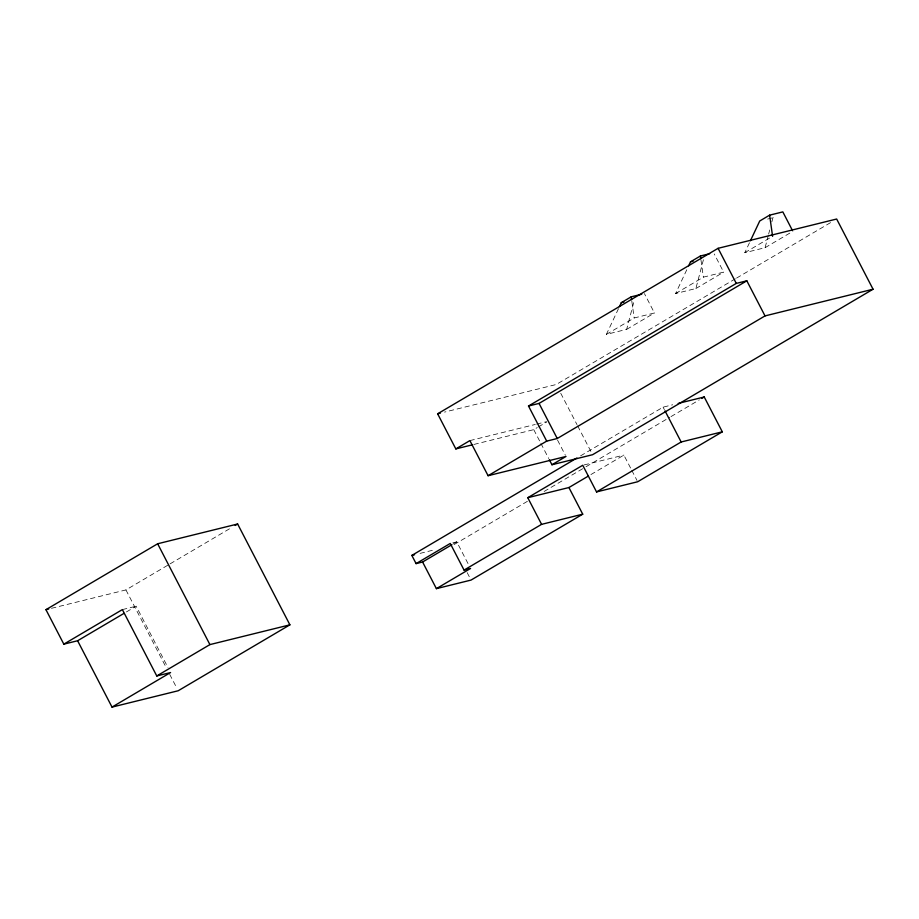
<?xml version="1.0" encoding="UTF-8"?>
<svg xmlns="http://www.w3.org/2000/svg" width="919" height="919" viewBox="0 0 919 919"><rect width="100%" height="100%" fill="white"/><g stroke="black" fill="none" stroke-linecap="round" stroke-linejoin="round"><path stroke-width="0.69" stroke-dasharray="4.59 3.45" d="M618.51 308.623L606.379 334.378L626.666 329.37L634.512 299.41M686.78 269.761L675.591 293.54L695.878 288.532L703.724 258.572M749.467 242.788L744.804 252.702L765.09 247.693L768.295 235.436M768.652 234.069L769.72 229.991M771.857 221.824L772.936 217.734L775.406 216.275M51.464 608.321L125.937 589.918L168.901 564.565M170.118 563.841L230.267 528.356M126.408 611.951L136.173 606.195L167.97 667.539M606.379 334.378L634.167 317.985L654.454 312.977L644.403 293.575M675.591 293.54L703.38 277.147L723.667 272.127L714.235 253.954M744.804 252.702L772.592 236.298M626.666 329.37L654.454 312.977M695.878 288.532L723.667 272.127M765.09 247.693L792.879 231.289M735.349 278.802L556.202 384.51L444.52 412.103M736.59 278.078L831.718 221.938M473.917 444.44L533.755 429.655L537.27 427.576M538.442 426.887L546.644 422.051M580.578 455.847L663.093 407.151L672.697 404.774M453.09 544.002L456.754 541.842L468.598 564.68M454.204 544.519L529.344 500.189M544.117 491.47L584.76 467.484M586 466.76L669.744 417.329M670.985 416.606L699.313 399.891M590.906 474.572L623.875 455.112L631.112 469.058M767.652 219.044L772.936 217.734M469.885 440.603L535.295 424.452M536.685 424.107L546.426 421.695M584.116 464.934L623.875 455.112M122.376 609.596L136.173 606.195M452.849 542.807L456.754 541.842M420.063 553.376L435.147 549.654M663.093 407.151L664.38 409.633M631.767 470.333L637.028 480.488M560.751 393.286L576.994 424.624M577.649 425.876L591.296 452.205M557.569 440.155L565.357 455.204M533.755 429.655L540.257 442.188M540.9 443.44L548.7 458.489M467.174 572.617L469.747 577.603M125.937 589.918L166.442 668.067M169.705 674.362L176.896 688.228M701.002 260.226L703.38 277.147M631.79 301.064L634.167 317.985"/><path stroke-width="1.38" d="M619.44 306.636L621.301 302.673L631.192 296.837L641.761 294.229M688.653 265.798L690.514 261.835L700.404 255.999L709.652 253.713M750.398 240.812L759.726 220.997L769.617 215.161L782.827 211.898L792.247 230.083M45.95 609.676L157.643 543.772L237.63 524.002L289.899 624.84L178.206 690.755L112.015 707.102L77.61 640.75L63.825 644.15L45.95 609.676L48.707 608.998M235.184 525.461L237.63 524.002M472.527 444.785L455.824 448.909L437.628 413.803L718.095 248.314L836.658 219.021L873.05 289.221L592.594 454.71L551.951 464.75L549.355 459.741M63.825 644.15L122.376 609.596L156.77 675.959L170.566 672.547L112.015 707.102M77.61 640.75L123.973 613.387M455.824 448.909L469.885 440.603L488.081 475.709L566.012 456.456L551.951 464.75M765.022 315.906L557.247 438.512L546.702 441.12L528.505 406.014L736.28 283.408L746.825 280.812L765.022 315.906L873.05 289.221M528.505 406.014L539.051 403.418L746.825 280.812M488.081 475.709L546.702 441.12M156.77 675.959L209.911 644.598L289.899 624.84M451.872 544.726L422.591 562.003L416.089 563.611L411.838 555.409L576.879 458.018M416.089 563.611L450.253 543.451L464.061 570.09L470.562 568.482L436.399 588.642L422.591 562.003M527.77 497.707L568.918 487.541L582.726 514.181L541.59 524.347L527.77 497.707L582.738 465.267L596.546 491.918L637.694 481.751L722.3 431.827L704.23 396.985L678.176 403.418M701.771 398.432L704.23 396.985M568.918 487.541L588.459 476.008M464.061 570.09L541.59 524.347M596.546 491.918L681.151 441.993L722.3 431.827M582.726 514.181L471.033 580.084L436.399 588.642M690.514 261.835L693.156 261.18M621.301 302.673L623.944 302.029M437.628 413.803L440.385 413.125M411.838 555.409L414.584 554.731M718.095 248.314L736.28 283.408M665.034 410.885L681.151 441.993M539.051 403.418L557.247 438.512M157.643 543.772L209.911 644.598M769.617 215.161L772.592 236.298M700.404 255.999L700.806 258.825M631.192 296.837L631.594 299.663"/></g></svg>
